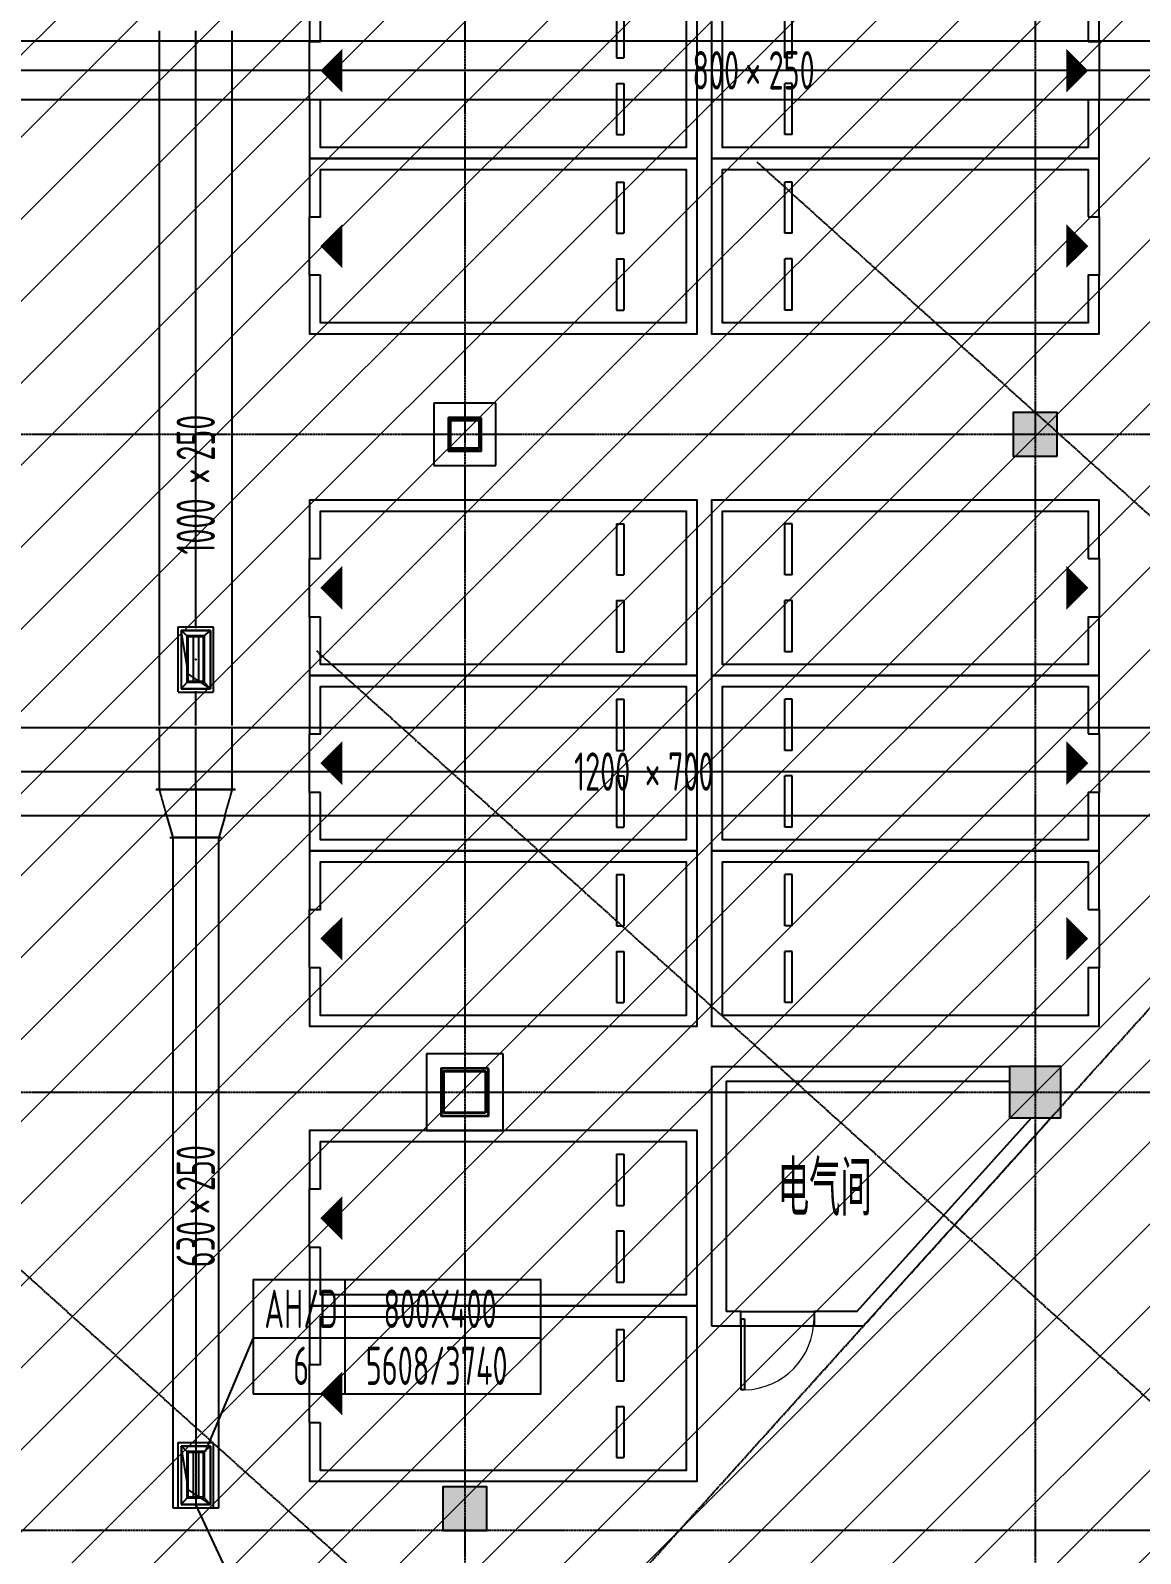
# Model space of a CAD drawing. Extents: x -20827274 to 1300756471, y -549375 to 3431892.
# Drawn here: x -19548 to -4369, y -361574 to -340735 of the extents above; entities that cross this region are included whole.
import ezdxf

# ---------------------------------------------------------------- set-up
doc = ezdxf.new("R2010")
doc.units = 0
doc.header["$LTSCALE"] = 10
for name, pattern in [('CENTER2', [1.125, 0.75, -0.125, 0.125, -0.125]), ('DASH', [0.35, 0.25, -0.1]), ('暖附图底图$0$DASH', [0.35, 0.25, -0.1]), ('暖附图底图$0$DOTE', [2.42, 2, -0.2, 0.02, -0.2])]:
    doc.linetypes.add(name, pattern=pattern)
for name, color, linetype in [('1-zs', 3, 'Continuous'), ('1-标注暖通', 4, 'Continuous'), ('DUCT-加压送风中心线', 5, 'CENTER2'), ('DUCT-加压送风标注', 3, 'Continuous'), ('DUCT-加压送风管', 1, 'Continuous'), ('DUCT-排烟中心线', 5, 'CENTER2'), ('DUCT-排烟标注', 3, 'Continuous'), ('DUCT-排烟法兰', 4, 'Continuous'), ('DUCT-排烟管', 2, 'Continuous'), ('DUCT-排烟管立管', 2, 'Continuous'), ('DUCT-排烟管端线', 4, 'Continuous'), ('DUCT-排风风口', 7, 'Continuous'), ('DUCT-新风中心线', 5, 'CENTER2'), ('DUCT-新风标注', 3, 'Continuous'), ('DUCT-新风管', 3, 'Continuous'), ('Hvac-Hide', 8, 'DASH'), ('PUB_HATCH', 8, 'Continuous'), ('暖附图底图$0$00-停车位', 8, 'Continuous'), ('暖附图底图$0$1-标注暖通', 8, 'Continuous'), ('暖附图底图$0$A-COLUMN', 8, 'Continuous'), ('暖附图底图$0$A-ROOM_NAME', 8, 'Continuous'), ('暖附图底图$0$A-WALL', 8, 'Continuous'), ('暖附图底图$0$DOTE', 8, 'Continuous'), ('暖附图底图$0$WINDOW', 8, 'Continuous')]:
    doc.layers.add(name, color=color, linetype=linetype)
doc.layers.add('F-非人防区', color=105, linetype='Continuous', lineweight=15)
doc.layers.add('暖附图底图$0$钢柱', color=8, linetype='Continuous', lineweight=35)
doc.styles.add('8B2_02', font='tssdeng.shx', dxfattribs={"width": 0.6, "bigfont": 'TSSDCHN.shx'})
doc.styles.add('暖附图底图$0$8B2_02', font='tssdeng.shx', dxfattribs={"width": 0.6, "bigfont": 'TSSDCHN.shx'})

# ---------------------------------------------------------------- blocks, each defined once
blk = doc.blocks.new('$风口$00000108')
for p, q in [((-250, 135), (-190, 75)), ((-250, -135), (-250, 135)), ((250, 135), (200, 75)), ((250, 135), (250, -135)), ((200, 25), (-190, 25)), ((-250, -135), (-190, -75)), ((200, -25), (-190, -25)), ((200, -75), (250, -135)), ((250, -135), (-250, -135))]:
    blk.add_line(p, q)
at = {"linetype": 'Continuous'}
blk.add_line((250, 135), (-250, 135), dxfattribs=at)
at = {"lineweight": 40}
for p, q in [((-190, 75), (200, 75)), ((-190, -75), (-190, 75)), ((200, 75), (200, -75)), ((-190, -75), (200, -75))]:
    blk.add_line(p, q, dxfattribs=at)
blk = doc.blocks.new('暖附图底图$0$车位2400x5300')
at = {"layer": '暖附图底图$0$00-停车位', "color": 251}
for p, q in [((-875, -1000), (-175, -1000)), ((-875, -1100), (-875, -1000)), ((-175, -1100), (-175, -1000)), ((175, -1000), (875, -1000)), ((175, -1100), (175, -1000)), ((875, -1100), (875, -1000)), ((-875, -1100), (-175, -1100)), ((175, -1100), (875, -1100)), ((400, -5300), (-400, -5300))]:
    blk.add_line(p, q, dxfattribs=at)
blk.add_lwpolyline([(400, -5150), (400, -5300), (1200, -5300), (1200, 0), (-1200, 0), (-1200, -5300), (-400, -5300), (-400, -5150), (-1050, -5150), (-1050, -150), (1050, -150), (1050, -5150), (400, -5150)], dxfattribs=at)
blk.add_lwpolyline([(0, -5150, 0, 600, 0), (0, -4850, 600, 600, 0)], format="xyseb", dxfattribs=at)
blk = doc.blocks.new('暖附图底图$0$A$C00330F2E')
at = {"layer": '暖附图底图$0$A-COLUMN'}
for p, q in [((58875, -170900), (58025, -170900)), ((58025, -170900), (58025, -171750)), ((58875, -171750), (58875, -170900)), ((58025, -171750), (58875, -171750)), ((58975, -179800), (57925, -179800)), ((57925, -179800), (57925, -180850)), ((58975, -180850), (58975, -179800)), ((57925, -180850), (58975, -180850))]:
    blk.add_line(p, q, dxfattribs=at)
at = {"layer": '暖附图底图$0$钢柱', "color": 4, "lineweight": 35}
for points in [[(58675, -171100), (58225, -171100), (58225, -171550), (58675, -171550)], [(58645, -171520), (58255, -171520), (58255, -171130), (58645, -171130)], [(58775, -180000), (58125, -180000), (58125, -180650), (58775, -180650)], [(58735, -180610), (58165, -180610), (58165, -180040), (58735, -180040)]]:
    blk.add_lwpolyline(points, close=True, dxfattribs=at)
blk = doc.blocks.new('_FZH')
blk.add_lwpolyline([(-0.5, -0.5), (0.5, -0.5), (0.5, 0.5), (-0.5, 0.5)], close=True)
at = {"layer": 'PUB_HATCH'}
blk.add_solid([(-0.5, -0.5), (0.5, -0.5), (-0.5, 0.5), (0.5, 0.5)], dxfattribs=at)
blk = doc.blocks.new('暖附图底图$0$$DorLib2D$00000001')
for p, q in [((0.45, 0.975), (0.5, 0.975)), ((0.45, 0), (0.45, 0.975)), ((0.5, 0), (0.5, 0.975)), ((0.5, 0), (0.45, 0))]:
    blk.add_line(p, q)
at = {"lineweight": 13}
blk.add_arc((0.475, 0), 0.975, 91.4693, 180, dxfattribs=at)
blk = doc.blocks.new('暖附图底图$0$AFSFCS')
at = {"layer": '暖附图底图$0$A-WALL'}
for p, q in [((-10233.6, -354910.4), (-6158.6, -354910.4)), ((-10233.6, -354910.4), (-10233.6, -358460.4)), ((-10033.6, -355110.4), (-6158.6, -355110.4)), ((-10033.6, -355110.4), (-10033.6, -358260.4)), ((-8247.1, -358260.4), (-5861.1, -355610.4)), ((-8158.1, -358460.4), (-5591.9, -355610.4)), ((-9833.6, -358260.4), (-10033.6, -358260.4)), ((-9833.6, -358460.4), (-9833.6, -358260.4)), ((-8247.1, -358260.4), (-8833.6, -358260.4)), ((-8833.6, -358260.4), (-8833.6, -358460.4)), ((-10233.6, -358460.4), (-9833.6, -358460.4)), ((-8833.6, -358460.4), (-8158.1, -358460.4))]:
    blk.add_line(p, q, dxfattribs=at)
at = {"layer": '暖附图底图$0$DOTE', "color": 16, "linetype": '暖附图底图$0$DOTE', "ltscale": 1.5}
for p, q in [((-13608.6, -155629.3), (-13608.6, -385768.2)), ((-113117.3, -346260.4), (10791.4, -346260.4)), ((-113117.3, -355260.4), (10791.4, -355260.4))]:
    blk.add_line(p, q, dxfattribs=at)
at = {"layer": '暖附图底图$0$DOTE', "color": 127, "linetype": '暖附图底图$0$DOTE', "ltscale": 1.5}
for p, q in [((-5808.6, -155629.3), (-5808.6, -385768.2)), ((-19282.2, -370815), (113456.9, -223393.3)), ((-9615.9, -342534.9), (14023.2, -363819.6)), ((-15638.1, -349223.2), (8001, -370507.9)), ((-21660.3, -355911.5), (1978.9, -377196.2)), ((17241.4, -361260.4), (-113117.3, -361260.4))]:
    blk.add_line(p, q, dxfattribs=at)
at = {"layer": '暖附图底图$0$WINDOW'}
for p, q in [((-9833.6, -358260.4), (-8833.6, -358260.4)), ((-9833.6, -358460.4), (-8833.6, -358460.4))]:
    blk.add_line(p, q, dxfattribs=at)
blk.add_blockref('暖附图底图$0$A$C00330F2E', (-72058.6, -174935.4))
at = {"layer": '暖附图底图$0$00-停车位'}
for p, rotation in [((-10433.6, -341285.4), 270), ((-10233.6, -341285.4), 90), ((-10433.6, -343685.4), 270), ((-10233.6, -343685.4), 90), ((-10433.6, -348360.4), 270), ((-10233.6, -348360.4), 90), ((-10433.6, -350760.4), 270), ((-10233.6, -350760.4), 90), ((-10433.6, -353160.4), 270), ((-10233.6, -353160.4), 90), ((-10433.6, -356985.4), 270), ((-10433.6, -359385.4), 270)]:
    blk.add_blockref('暖附图底图$0$车位2400x5300', p, dxfattribs=dict(at, rotation=rotation))
at = {"layer": '暖附图底图$0$A-COLUMN', "rotation": 90}
for p, xscale, yscale, zscale in [((-5808.6, -346260.4), 600, 600, 600), ((-5808.6, -355260.4), 700, 700, 700), ((-13608.6, -360960.4), 600, 600, 600)]:
    blk.add_blockref('_FZH', p, dxfattribs=dict(at, xscale=xscale, yscale=yscale, zscale=zscale))
at = {"layer": '暖附图底图$0$WINDOW', "xscale": -1000, "yscale": -1000, "zscale": 200, "rotation": 359.9999999798878}
blk.add_blockref('暖附图底图$0$$DorLib2D$00000001', (-9333.6, -358360.4), dxfattribs=at)
at = {"layer": '暖附图底图$0$A-ROOM_NAME', "style": '暖附图底图$0$8B2_02', "width": 0.6}
blk.add_text('电气间', height=750, dxfattribs=at).set_placement((-9327.7, -356953.1))
blk = doc.blocks.new('暖附图底图')
at = {"layer": '暖附图底图$0$1-标注暖通', "linetype": '暖附图底图$0$DASH'}
blk.add_blockref('暖附图底图$0$AFSFCS', (500000, 0), dxfattribs=at)

msp = doc.modelspace()

# ---------------------------------------------------------------- hatches: boundary and pattern name
at = {"layer": 'F-非人防区'}
h = msp.add_hatch(dxfattribs=at)
h.set_pattern_fill('ANSI31', color=8, scale=500)
h.set_pattern_definition([(45, (-67108.6, 126739.6), (-561.266, 561.266), [])])
edge = h.paths.add_edge_path()
edge.add_line((26041.4, -160910.4), (26041.4, -174910.4))
edge.add_line((26041.4, -174910.4), (44466.4, -174910.4))
edge.add_line((44466.4, -174910.4), (44466.4, -230535.4))
edge.add_line((44466.4, -230535.4), (29591.4, -230535.4))
edge.add_line((29591.4, -230535.4), (29591.4, -228585.4))
edge.add_line((29591.4, -228585.4), (32466.4, -228585.4))
edge.add_line((32466.4, -228585.4), (32466.4, -223185.4))
edge.add_line((32466.4, -223185.4), (6116.4, -223185.4))
edge.add_line((6116.4, -223185.4), (6116.4, -236210.4))
edge.add_line((6116.4, -236210.4), (5916.4, -236210.4))
edge.add_line((5916.4, -236210.4), (5921.1, -289912.2))
edge.add_line((5921.1, -289912.2), (35191.4, -289912.2))
edge.add_line((35191.4, -289912.2), (35191.4, -296310.4))
edge.add_line((35191.4, -296310.4), (35041.4, -296310.4))
edge.add_line((35041.4, -296310.4), (35041.4, -296910.4))
edge.add_line((35041.4, -296910.4), (35641.4, -296910.4))
edge.add_line((35641.4, -296910.4), (44736.4, -305099.6))
edge.add_line((44736.4, -305099.6), (22456.5, -329844))
edge.add_line((22456.5, -329844), (22456.5, -340006.4))
edge.add_line((22456.5, -340006.4), (-13248.1, -379660.4))
edge.add_line((-13248.1, -379660.4), (-90108.6, -379660.4))
edge.add_line((-90108.6, -379660.4), (-90108.6, -373660.4))
edge.add_line((-90108.6, -373660.4), (-91358.6, -373660.4))
edge.add_arc((-91358.6, -361660.4), 12000, 180, 270, ccw=False)
edge.add_line((-103358.6, -361660.4), (-103358.6, -333450.4))
edge.add_line((-103358.6, -333450.4), (-95358.6, -333436.6))
edge.add_line((-95358.6, -333436.6), (-95358.6, -160610.4))
edge.add_line((-95358.6, -160610.4), (-86333.4, -160610.4))
edge.add_line((-86333.4, -160610.4), (-86333.6, -149790))
edge.add_line((-86333.6, -149790), (-73433.4, -149790))
edge.add_line((-73433.4, -149790), (-73433.4, -160610.4))
edge.add_line((-73433.4, -160610.4), (26041.4, -160910.4))

# ---------------------------------------------------------------- linework, layer by layer
at = {"layer": '1-标注暖通'}
for p, q in [((-16502.9, -358620.3), (-17159.2, -360179.5, 2600)), ((-16570.7, -362431.4, -499.8), (-17288.1, -360902.8, 500))]:
    msp.add_line(p, q, dxfattribs=at)
msp.add_lwpolyline([(-16502.9, -359388.7), (-12566.9, -359388.7), (-12566.9, -357829.9), (-16502.9, -357829.9)], close=True, dxfattribs=at)
for points in [[(-15250.4, -357829.9), (-15250.4, -359388.7)], [(-16502.9, -358620.3), (-12566.9, -358620.3)]]:
    msp.add_lwpolyline(points, dxfattribs=at)
at = {"layer": 'DUCT-加压送风中心线'}
msp.add_line((-25995.7, -341280.9), (6699, -341280.9), dxfattribs=at)
at = {"layer": 'DUCT-加压送风管'}
for p, q in [((6699, -340880.9), (-25995.7, -340880.9)), ((-25995.7, -341680.9), (6699, -341680.9))]:
    msp.add_line(p, q, dxfattribs=at)
at = {"layer": 'DUCT-排烟中心线'}
for p, q in [((-17288.1, -348913), (-17288.1, -340742.1)), ((-17288.1, -350245.4), (-17288.1, -349773)), ((-17288.1, -351475.4), (-17288.1, -351777.6)), ((-17288.1, -351777.8), (-17288.1, -360947.8))]:
    msp.add_line(p, q, dxfattribs=at)
at = {"layer": 'DUCT-排烟法兰'}
for p, q in [((-17640.6, -351777.7), (-16935.6, -351777.7)), ((-17043.1, -360057.8), (-17533.1, -360057.8)), ((-17533.1, -360057.8), (-17533.1, -360947.8)), ((-17043.1, -360947.8), (-17043.1, -360057.8)), ((-17533.1, -360947.8), (-17043.1, -360947.8))]:
    msp.add_line(p, q, dxfattribs=at)
at = {"layer": 'DUCT-排烟法兰', "color": 18, "true_color": 0x000000}
for p in [(-17288.1, -349343, -0.1), (-17288.1, -349343, 0.1), (-17288.1, -351122.4, 500), (-17288.1, -351122.6, 500), (-17288.1, -351777.6, 500), (-17288.1, -351777.8, 500), (-17288.1, -360502.8, -0.1), (-17288.1, -360502.8, 0.1)]:
    msp.add_point(p, dxfattribs=at)
at = {"layer": 'DUCT-排烟管'}
for p, q in [((-17788.1, -340742.1), (-17788.1, -350245.4)), ((-16788.1, -350245.4), (-16788.1, -340742.1)), ((-17688.4, -351475.4), (-17603.1, -351777.6)), ((-16887.7, -351475.4), (-16973.1, -351777.6)), ((-17603.1, -351777.8), (-17603.1, -360947.8)), ((-16973.1, -351777.8), (-17603.1, -351777.8)), ((-16973.1, -360947.8), (-16973.1, -351777.8)), ((-17603.1, -360947.8), (-16973.1, -360947.8))]:
    msp.add_line(p, q, dxfattribs=at)
at = {"layer": 'DUCT-排烟管', "color": 18, "true_color": 0x000000}
for p in [(-17288.1, -351122.6, 500), (-17288.1, -351777.6, 500)]:
    msp.add_point(p, dxfattribs=at)
at = {"layer": 'DUCT-排烟管立管'}
for p, q in [((-17088.1, -348943), (-17488.1, -348943)), ((-17488.1, -348943), (-17488.1, -349743)), ((-17088.1, -349743), (-17088.1, -348943)), ((-17488.1, -349743), (-17088.1, -349743)), ((-17088.1, -360102.8), (-17488.1, -360102.8)), ((-17488.1, -360102.8), (-17488.1, -360902.8)), ((-17088.1, -360902.8), (-17088.1, -360102.8)), ((-17488.1, -360902.8), (-17088.1, -360902.8))]:
    msp.add_line(p, q, dxfattribs=at)
at = {"layer": 'DUCT-排烟管端线'}
for p, q in [((-17388.1, -349543), (-17488.1, -348943)), ((-17088.1, -349743), (-17388.1, -349543)), ((-17603.1, -351777.6), (-16973.1, -351777.6)), ((-17388.1, -360702.8), (-17488.1, -360102.8)), ((-17088.1, -360902.8), (-17388.1, -360702.8))]:
    msp.add_line(p, q, dxfattribs=at)
at = {"layer": 'DUCT-新风中心线'}
msp.add_line((-21793.1, -350875.4), (3480.9, -350875.4), dxfattribs=at)
at = {"layer": 'DUCT-新风管'}
for p, q in [((3480.9, -350275.4), (-21793.1, -350275.4)), ((-21793.1, -351475.4), (3480.9, -351475.4))]:
    msp.add_line(p, q, dxfattribs=at)
at = {"layer": 'Hvac-Hide'}
for p, q in [((-17043.1, -348898), (-17533.1, -348898)), ((-17533.1, -348898), (-17533.1, -349788)), ((-17043.1, -349788), (-17043.1, -348898)), ((-17533.1, -349788), (-17043.1, -349788)), ((-17788.1, -350275.4), (-17788.1, -351122.4)), ((-17288.1, -351122.4), (-17288.1, -350275.4)), ((-16788.1, -351122.4), (-16788.1, -350275.4)), ((-17833.1, -351122.5), (-16743.1, -351122.5)), ((-16743.1, -351122.5), (-17833.1, -351122.5)), ((-17788.1, -351122.4), (-16788.1, -351122.4)), ((-16788.1, -351122.6), (-17788.1, -351122.6)), ((-17788.1, -351122.6), (-17688.4, -351475.4)), ((-17288.1, -351122.6), (-17288.1, -351475.4)), ((-16887.7, -351475.4), (-16788.1, -351122.6))]:
    msp.add_line(p, q, dxfattribs=at)

# ---------------------------------------------------------------- block references
at = {"layer": '1-zs'}
msp.add_blockref('暖附图底图', (-500000, 0), dxfattribs=at)
at = {"layer": 'DUCT-排风风口', "xscale": 1.6, "yscale": 1.481481481481482, "rotation": 90}
for p in [(-17288.1, -349343, 2600), (-17288.1, -360502.8, 2600)]:
    msp.add_blockref('$风口$00000108', p, dxfattribs=at)

# ---------------------------------------------------------------- texts
at = {"layer": '1-标注暖通', "style": '8B2_02', "width": 0.6}
for s, p in [('AH/D', (-16349.1, -358487.6)), ('800X400', (-14720.4, -358487.6)), ('6', (-15955.4, -359267)), ('5608/3740', (-14962.7, -359267))]:
    msp.add_text(s, height=525, dxfattribs=at).set_placement(p)
at = {"layer": 'DUCT-加压送风标注', "style": '8B2_02', "width": 0.6}
for s, p in [('800', (-10496.4, -341543.4, 1000)), ('250', (-9454.5, -341543.4, 1000)), ('×', (-9769.5, -341543.4, 1000))]:
    msp.add_text(s, height=525, dxfattribs=at).set_placement(p)
at = {"layer": 'DUCT-排烟标注', "style": '8B2_02', "width": 0.6}
for s, p in [('250', (-17025.6, -346621.8, 500)), ('×', (-17025.6, -346936.8, 500)), ('1000', (-17025.6, -347906, 500)), ('250', (-17025.6, -356615.2, 500)), ('×', (-17025.6, -356930.2, 500)), ('630', (-17025.6, -357657.1, 500))]:
    msp.add_text(s, height=525, rotation=90, dxfattribs=at).set_placement(p)
at = {"layer": 'DUCT-新风标注', "style": '8B2_02', "width": 0.6}
for s, p in [('1200', (-12113.7, -351137.9, 4500)), ('700', (-10829.5, -351137.9, 4500)), ('×', (-11144.5, -351137.9, 4500))]:
    msp.add_text(s, height=525, dxfattribs=at).set_placement(p)

doc.saveas('drawing.dxf')
